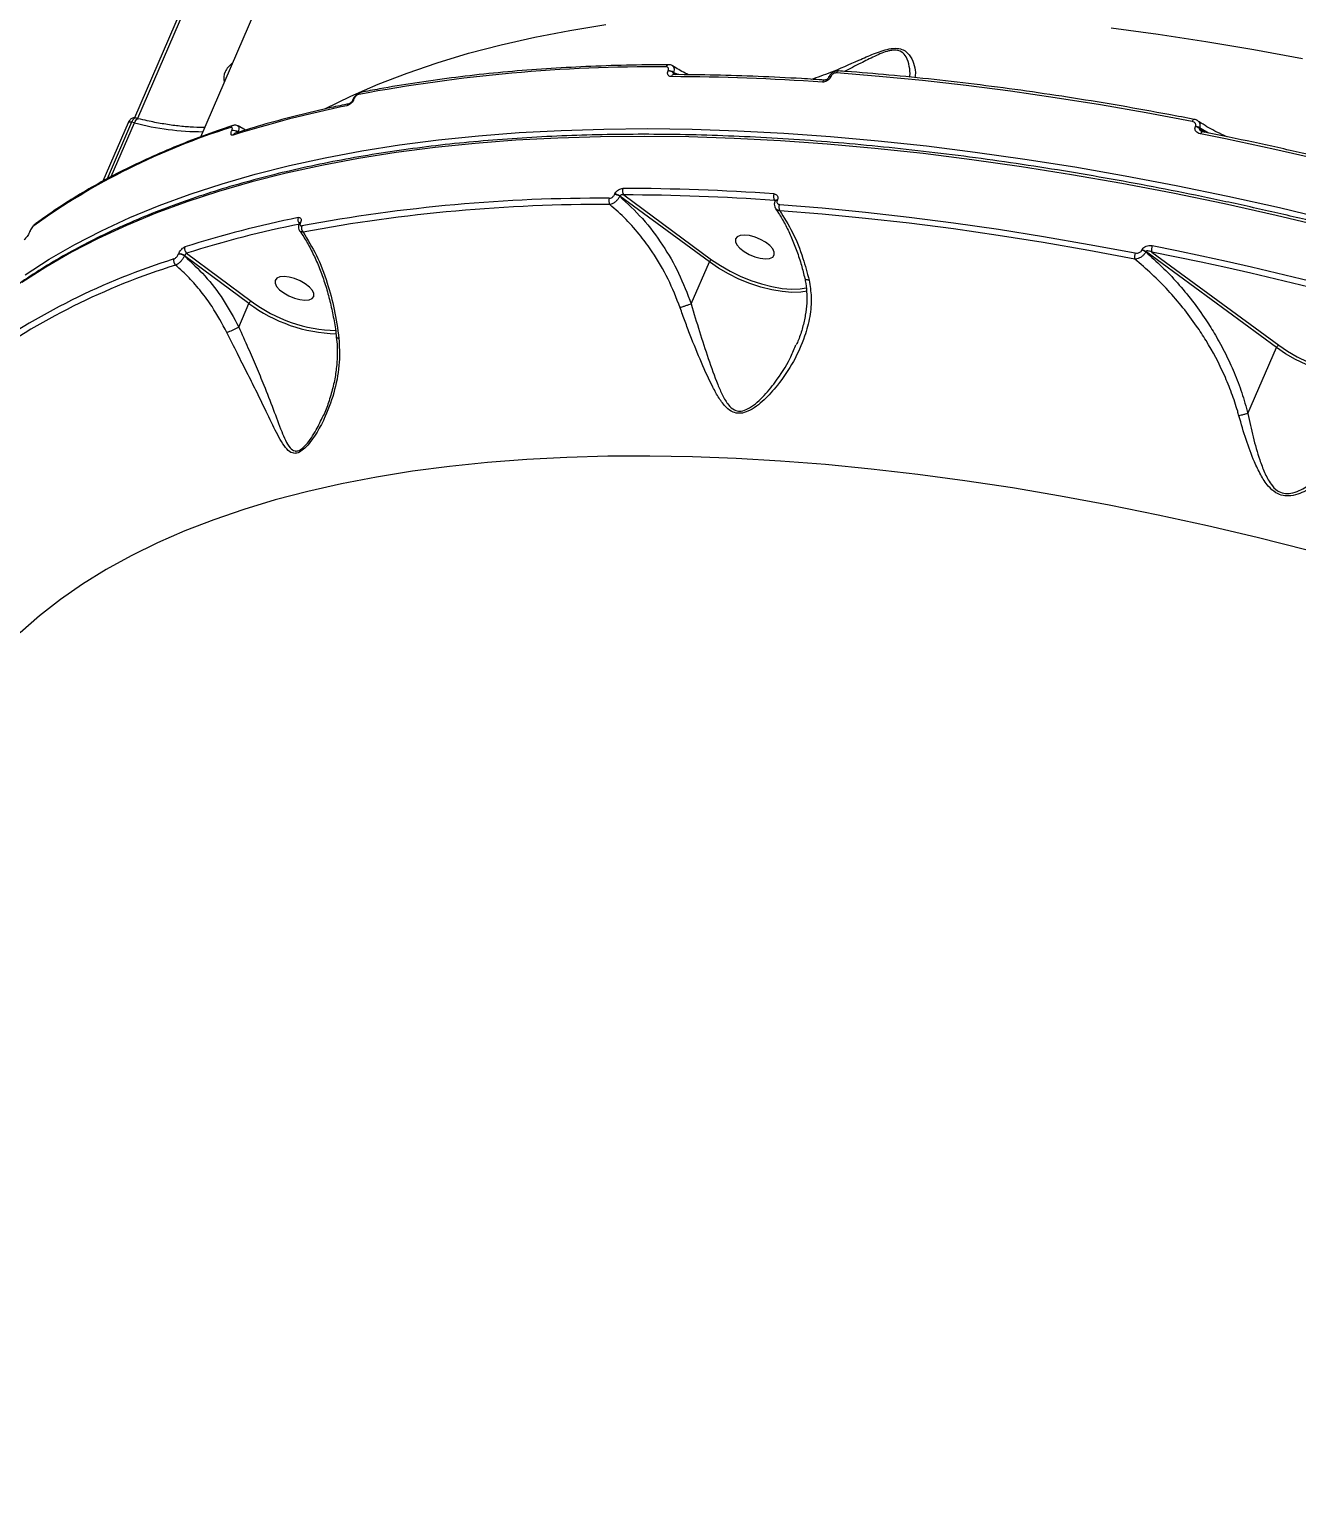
# Model space of a CAD drawing. Header units: millimetres. Extents: x -4688 to 6829, y -6350 to 4771.
# Drawn here: x 2207.4 to 2478.8, y 1034.5 to 1351.2 of the extents above; entities that cross this region are included whole.
import ezdxf

# ---------------------------------------------------------------- set-up
doc = ezdxf.new("R2010")
doc.units = ezdxf.units.MM
for name, color, linetype in [('DIKOM_ОБЪЕКТ', 7, 'Continuous'), ('DIKOM_РАЗМЕР_ЗОНА', 7, 'Continuous'), ('DIKOM_РАЗМЕР_ОБЪЕКТА', 7, 'Continuous')]:
    doc.layers.add(name, color=color, linetype=linetype)
doc.styles.add('style1', font='arial.ttf', dxfattribs={"width": 0.8})
doc.dimstyles.new('1-50', dxfattribs={"dimtxt": 300, "dimasz": 200, "dimexe": 100, "dimexo": 0, "dimgap": 100, "dimtad": 1, "dimtxsty": 'style1', "dimcen": 200, "dimclrd": 7, "dimclre": 7, "dimclrt": 7, "dimadec": 1, "dimazin": 2, "dimtfac": 1, "dimtmove": 0, "dimatfit": 2, "dimfxl": 0, "dimlwd": 25, "dimlwe": 18, "dimarcsym": 0})

# ---------------------------------------------------------------- blocks, each defined once
blk = doc.blocks.new('*D9')
at = {"layer": 'Defpoints', "color": 0, "transparency": 16777216}
for p in [(2285.35, 2926.08), (233.68, -3329.73), (5655.58, -3329.73)]:
    blk.add_point(p, dxfattribs=at)
at = {"layer": 'DIKOM_РАЗМЕР_ОБЪЕКТА', "color": 7, "lineweight": 18, "transparency": 16777216}
for p, q in [((2285.35, 2926.08), (5755.58, 2926.08)), ((233.68, -3329.73), (5755.58, -3329.73))]:
    blk.add_line(p, q, dxfattribs=at)
at = {"layer": 'DIKOM_РАЗМЕР_ОБЪЕКТА', "color": 7, "lineweight": 25, "transparency": 16777216}
blk.add_line((5655.58, 2726.08), (5655.58, -3129.73), dxfattribs=at)
at = {"layer": 'DIKOM_РАЗМЕР_ОБЪЕКТА', "color": 7, "transparency": 16777216}
for points in [[(5622.24, 2726.08), (5688.91, 2726.08), (5655.58, 2926.08)], [(5622.24, -3129.73), (5688.91, -3129.73), (5655.58, -3329.73)]]:
    blk.add_solid(points, dxfattribs=at)
at = {"layer": 'DIKOM_РАЗМЕР_ОБЪЕКТА', "color": 7, "transparency": 16777216, "insert": (5402.4, -130.27), "char_height": 300, "attachment_point": 5, "rotation": 90, "style": 'style1'}
blk.add_mtext('6250', dxfattribs=at)
blk = doc.blocks.new('*D10')
at = {"layer": 'Defpoints', "color": 0, "transparency": 16777216}
for p in [(2960.09, 4770.95), (741.18, -5330.34), (6729.08, -5330.34)]:
    blk.add_point(p, dxfattribs=at)
at = {"layer": 'DIKOM_РАЗМЕР_ЗОНА', "color": 7, "lineweight": 18, "transparency": 16777216}
for p, q in [((2960.09, 4770.95), (6829.08, 4770.95)), ((741.18, -5330.34), (6829.08, -5330.34))]:
    blk.add_line(p, q, dxfattribs=at)
at = {"layer": 'DIKOM_РАЗМЕР_ЗОНА', "color": 7, "lineweight": 25, "transparency": 16777216}
blk.add_line((6729.08, 4570.95), (6729.08, -5130.34), dxfattribs=at)
at = {"layer": 'DIKOM_РАЗМЕР_ЗОНА', "color": 7, "transparency": 16777216}
for points in [[(6695.74, 4570.95), (6762.41, 4570.95), (6729.08, 4770.95)], [(6695.74, -5130.34), (6762.41, -5130.34), (6729.08, -5330.34)]]:
    blk.add_solid(points, dxfattribs=at)
at = {"layer": 'DIKOM_РАЗМЕР_ЗОНА', "color": 7, "transparency": 16777216, "insert": (6475.9, -93.77), "char_height": 300, "attachment_point": 5, "rotation": 90, "style": 'style1'}
blk.add_mtext('10100', dxfattribs=at)
blk = doc.blocks.new('*D11')
at = {"layer": 'Defpoints', "color": 0, "transparency": 16777216}
for p in [(3703.08, 2652.76), (-3188.42, -47.63), (-3188.42, -4921.77)]:
    blk.add_point(p, dxfattribs=at)
at = {"layer": 'DIKOM_РАЗМЕР_ОБЪЕКТА', "color": 7, "lineweight": 18, "transparency": 16777216}
for p, q in [((3703.08, 2652.76), (3703.08, -5021.77)), ((-3188.42, -47.63), (-3188.42, -5021.77))]:
    blk.add_line(p, q, dxfattribs=at)
at = {"layer": 'DIKOM_РАЗМЕР_ОБЪЕКТА', "color": 7, "lineweight": 25, "transparency": 16777216}
blk.add_line((3503.08, -4921.77), (-2988.42, -4921.77), dxfattribs=at)
at = {"layer": 'DIKOM_РАЗМЕР_ОБЪЕКТА', "color": 7, "transparency": 16777216}
for points in [[(-2988.42, -4888.44), (-2988.42, -4955.11), (-3188.42, -4921.77)], [(3503.08, -4888.44), (3503.08, -4955.11), (3703.08, -4921.77)]]:
    blk.add_solid(points, dxfattribs=at)
at = {"layer": 'DIKOM_РАЗМЕР_ОБЪЕКТА', "color": 7, "transparency": 16777216, "insert": (4.08, -4668.6), "char_height": 300, "attachment_point": 5, "style": 'style1'}
blk.add_mtext('6900', dxfattribs=at)
blk = doc.blocks.new('*D12')
at = {"layer": 'Defpoints', "color": 0, "transparency": 16777216}
for p in [(4937.72, 2926.08), (-4688.42, -671.13), (4937.72, -6249.77)]:
    blk.add_point(p, dxfattribs=at)
at = {"layer": 'DIKOM_РАЗМЕР_ЗОНА', "color": 7, "lineweight": 18, "transparency": 16777216}
for p, q in [((4937.72, 2926.08), (4937.72, -6349.77)), ((-4688.42, -671.13), (-4688.42, -6349.77))]:
    blk.add_line(p, q, dxfattribs=at)
at = {"layer": 'DIKOM_РАЗМЕР_ЗОНА', "color": 7, "lineweight": 25, "transparency": 16777216}
blk.add_line((-4488.42, -6249.77), (4737.72, -6249.77), dxfattribs=at)
at = {"layer": 'DIKOM_РАЗМЕР_ЗОНА', "color": 7, "transparency": 16777216}
for points in [[(-4488.42, -6216.44), (-4488.42, -6283.11), (-4688.42, -6249.77)], [(4737.72, -6216.44), (4737.72, -6283.11), (4937.72, -6249.77)]]:
    blk.add_solid(points, dxfattribs=at)
at = {"layer": 'DIKOM_РАЗМЕР_ЗОНА', "color": 7, "transparency": 16777216, "insert": (124.65, -5996.6), "char_height": 300, "attachment_point": 5, "style": 'style1'}
blk.add_mtext('9650', dxfattribs=at)

msp = doc.modelspace()

# ---------------------------------------------------------------- linework, layer by layer
at = {"layer": 'DIKOM_ОБЪЕКТ', "color": 7, "linetype": 'Continuous', "lineweight": 15}
for p, q in [((2360.429, 1597.107), (2243.977, 1328.214)), ((2241.182, 1358.469), (2229.853, 1332.31)), ((2241.929, 1358.589), (2230.497, 1332.193)), ((2344.205, 1342.397), (2344.234, 1342.463)), ((2345.338, 1342.067), (2345.31, 1342.002)), ((2345.31, 1342.002), (2345.872, 1341.587)), ((2346.272, 1341.582), (2345.338, 1342.067)), ((2345.424, 1341.594), (2345.399, 1341.594)), ((2378.591, 1341.01), (2378.571, 1340.964)), ((2379.069, 1341.174), (2379.049, 1341.128)), ((2276.668, 1336.252), (2276.64, 1336.186)), ((2276.903, 1336.405), (2276.874, 1336.339)), ((2228.511, 1331.269), (2223.1, 1318.774)), ((2229.259, 1331.389), (2224.021, 1319.294)), ((2224.882, 1319.736), (2229.865, 1331.241)), ((2229.865, 1331.241), (2229.259, 1331.389)), ((2230.681, 1332.148), (2230.056, 1332.301)), ((2253.638, 1329.694), (2252.044, 1330.645)), ((2457.173, 1330.463), (2457.21, 1330.549)), ((2458.042, 1330.184), (2458.005, 1330.099)), ((2460.024, 1329.082), (2458.042, 1330.184)), ((2250.708, 1329.582), (2250.728, 1329.627)), ((2252.058, 1329.26), (2252.039, 1329.214)), ((2458.005, 1330.099), (2459.149, 1329.259)), ((2332.739, 1315.921), (2332.768, 1315.987)), ((2333.872, 1315.592), (2333.844, 1315.526)), ((2353.04, 1301.459), (2333.872, 1315.592)), ((2334.688, 1315.834), (2353.509, 1301.957)), ((2367.114, 1314.51), (2366.995, 1314.656)), ((2367.133, 1314.554), (2367.114, 1314.509)), ((2367.611, 1314.719), (2367.592, 1314.673)), ((2207.49, 1308.082), (2207.453, 1307.997)), ((2265.202, 1309.777), (2265.174, 1309.711)), ((2265.202, 1309.777), (2265.206, 1309.786)), ((2265.437, 1309.929), (2265.408, 1309.864)), ((2207.421, 1307.997), (2207.384, 1307.911)), ((2239.251, 1303.127), (2239.271, 1303.172)), ((2240.601, 1302.805), (2240.581, 1302.759)), ((2254.392, 1292.584), (2240.601, 1302.805)), ((2241.041, 1303.324), (2254.862, 1293.081)), ((2445.698, 1303.968), (2445.735, 1304.054)), ((2446.568, 1303.689), (2446.531, 1303.604)), ((2474.561, 1283.141), (2446.568, 1303.689)), ((2447.837, 1303.6), (2475.03, 1283.639)), ((2349.148, 1292.473), (2353.04, 1301.459)), ((2252.206, 1287.537), (2254.392, 1292.584)), ((2371.471, 1283.51), (2371.575, 1283.752)), ((2468.428, 1268.979), (2474.561, 1283.141)), ((2270.276, 1268.499), (2270.419, 1268.789))]:
    msp.add_line(p, q, dxfattribs=at)
at = {"layer": 'DIKOM_ОБЪЕКТ', "color": 7, "linetype": 'Continuous', "lineweight": 15, "flags": 128}
for points in [[(2270.679, 1334.25), (2276.188, 1336.953), (2282.098, 1339.534), (2288.283, 1341.929), (2294.738, 1344.137), (2301.458, 1346.154), (2308.436, 1347.98), (2315.665, 1349.612), (2323.138, 1351.048), (2330.85, 1352.289)], [(2439.119, 1351.611), (2449.198, 1350.26), (2459.397, 1348.712), (2469.706, 1346.971), (2480.118, 1345.036)], [(2456.488, 1331.547), (2446.63, 1333.401), (2436.852, 1335.099), (2427.162, 1336.639), (2417.566, 1338.021), (2408.071, 1339.243), (2398.684, 1340.305), (2389.41, 1341.205), (2380.257, 1341.944)], [(2229.259, 1331.389), (2229.087, 1331.423), (2228.928, 1331.436), (2228.787, 1331.429), (2228.67, 1331.401), (2228.58, 1331.354), (2228.522, 1331.29), (2228.511, 1331.269)], [(2229.865, 1331.241), (2230.011, 1331.543), (2230.164, 1331.794), (2230.319, 1331.983), (2230.47, 1332.105), (2230.61, 1332.153), (2230.681, 1332.148)], [(2456.936, 1331.991), (2456.88, 1331.993), (2456.8, 1331.965), (2456.718, 1331.904), (2456.636, 1331.811), (2456.559, 1331.691), (2456.488, 1331.547)], [(2485.633, 1308.802), (2474.474, 1311.448), (2463.385, 1313.908), (2452.375, 1316.18), (2441.454, 1318.263), (2430.631, 1320.155), (2419.915, 1321.854), (2409.315, 1323.359), (2398.839, 1324.668), (2388.498, 1325.78), (2378.299, 1326.695), (2368.25, 1327.412), (2358.362, 1327.929), (2348.641, 1328.247), (2339.096, 1328.366), (2329.735, 1328.285), (2320.567, 1328.004), (2311.597, 1327.523), (2302.835, 1326.844), (2294.288, 1325.966), (2285.962, 1324.89), (2277.866, 1323.618), (2270.004, 1322.15), (2262.385, 1320.487), (2255.015, 1318.631), (2247.9, 1316.584), (2241.045, 1314.347), (2234.457, 1311.921), (2228.141, 1309.31), (2222.103, 1306.516), (2216.347, 1303.539), (2210.879, 1300.384), (2205.703, 1297.053)], [(2206.418, 1298.704), (2211.594, 1302.035), (2217.062, 1305.19), (2222.818, 1308.166), (2228.856, 1310.961), (2235.172, 1313.572), (2241.76, 1315.997), (2248.615, 1318.234), (2255.73, 1320.282), (2263.1, 1322.138), (2270.719, 1323.8), (2278.58, 1325.269), (2286.677, 1326.541), (2295.003, 1327.617), (2303.55, 1328.494), (2312.312, 1329.174), (2321.281, 1329.654), (2330.45, 1329.935), (2339.811, 1330.016), (2349.356, 1329.898), (2359.077, 1329.58), (2368.965, 1329.062), (2379.013, 1328.346), (2389.213, 1327.431), (2399.554, 1326.318), (2410.03, 1325.009), (2420.63, 1323.505), (2431.346, 1321.806), (2442.169, 1319.914), (2453.09, 1317.831), (2464.1, 1315.559), (2475.189, 1313.099), (2486.348, 1310.453)], [(2458.755, 1329.34), (2458.718, 1329.343), (2458.636, 1329.321), (2458.55, 1329.263), (2458.466, 1329.169), (2458.384, 1329.045), (2458.31, 1328.894)], [(2501.108, 1319.098), (2495.705, 1320.472), (2490.315, 1321.804), (2484.939, 1323.094), (2479.578, 1324.34), (2474.234, 1325.544), (2468.907, 1326.704), (2463.599, 1327.821), (2458.31, 1328.894)], [(2368.062, 1313.785), (2377.215, 1313.046), (2386.489, 1312.146), (2395.876, 1311.084), (2405.371, 1309.862), (2414.967, 1308.48), (2424.657, 1306.94), (2434.434, 1305.242), (2444.293, 1303.387)], [(2444.174, 1302.067), (2434.337, 1303.917), (2424.581, 1305.611), (2414.913, 1307.148), (2405.338, 1308.527), (2395.864, 1309.746), (2386.497, 1310.806), (2377.244, 1311.704), (2368.111, 1312.441)], [(2365.991, 1304.971), (2365.092, 1305.671), (2364.008, 1306.291), (2362.825, 1306.78), (2361.64, 1307.1), (2360.548, 1307.224), (2359.639, 1307.142), (2358.985, 1306.861), (2358.64, 1306.404), (2358.631, 1305.807), (2358.96, 1305.119), (2359.6, 1304.396), (2360.498, 1303.697), (2361.583, 1303.077), (2362.766, 1302.587), (2363.951, 1302.268), (2365.043, 1302.144), (2365.952, 1302.226), (2366.606, 1302.507), (2366.951, 1302.964), (2366.96, 1303.561), (2366.631, 1304.248), (2365.991, 1304.971)], [(2447.945, 1304.96), (2453.234, 1303.887), (2458.542, 1302.77), (2463.869, 1301.61), (2469.213, 1300.406), (2474.574, 1299.16), (2479.95, 1297.87), (2485.34, 1296.539), (2490.743, 1295.164)], [(2353.509, 1301.957), (2355.402, 1300.675), (2357.469, 1299.488), (2359.659, 1298.422), (2361.924, 1297.502), (2364.208, 1296.75), (2366.46, 1296.184), (2368.625, 1295.816), (2370.655, 1295.656), (2372.501, 1295.707), (2373.817, 1295.899)], [(2490.533, 1293.827), (2485.143, 1295.198), (2479.766, 1296.526), (2474.403, 1297.813), (2469.055, 1299.056), (2463.723, 1300.257), (2458.409, 1301.415), (2453.113, 1302.529), (2447.837, 1303.6)], [(2373.963, 1295.208), (2372.626, 1295.014), (2370.723, 1294.961), (2368.63, 1295.126), (2366.396, 1295.505), (2364.074, 1296.089), (2361.718, 1296.865), (2359.383, 1297.813), (2357.124, 1298.913), (2354.993, 1300.137), (2353.04, 1301.459)], [(2267.343, 1296.096), (2266.444, 1296.796), (2265.36, 1297.415), (2264.177, 1297.905), (2262.992, 1298.225), (2261.9, 1298.349), (2260.991, 1298.267), (2260.337, 1297.986), (2259.992, 1297.528), (2259.983, 1296.932), (2260.312, 1296.244), (2260.952, 1295.521), (2261.85, 1294.821), (2262.935, 1294.202), (2264.118, 1293.712), (2265.303, 1293.393), (2266.395, 1293.269), (2267.304, 1293.35), (2267.958, 1293.631), (2268.303, 1294.089), (2268.312, 1294.685), (2267.983, 1295.373), (2267.343, 1296.096)], [(2496.529, 1277.171), (2495.816, 1276.965), (2494.147, 1276.696), (2492.244, 1276.643), (2490.151, 1276.809), (2487.917, 1277.188), (2485.595, 1277.772), (2483.239, 1278.547), (2480.904, 1279.495), (2478.645, 1280.595), (2476.514, 1281.82), (2474.561, 1283.141)], [(2475.03, 1283.639), (2476.923, 1282.358), (2478.989, 1281.17), (2481.18, 1280.104), (2483.444, 1279.184), (2485.729, 1278.432), (2487.98, 1277.866), (2490.146, 1277.499), (2492.176, 1277.338), (2494.021, 1277.389), (2495.64, 1277.65), (2496.994, 1278.114), (2497.095, 1278.162)], [(2481.156, 1239.758), (2470.437, 1242.443), (2459.78, 1244.944), (2449.195, 1247.258), (2438.692, 1249.383), (2428.281, 1251.318), (2417.971, 1253.059), (2407.772, 1254.607), (2397.694, 1255.958), (2387.745, 1257.113), (2377.936, 1258.069), (2368.275, 1258.827), (2358.771, 1259.385), (2349.433, 1259.742), (2340.269, 1259.899), (2331.289, 1259.856), (2322.501, 1259.612), (2313.912, 1259.167), (2305.532, 1258.522), (2297.366, 1257.678), (2289.424, 1256.636), (2281.713, 1255.396), (2274.239, 1253.959), (2267.01, 1252.327), (2260.033, 1250.501), (2253.313, 1248.484), (2246.858, 1246.276), (2240.672, 1243.881), (2234.763, 1241.3), (2229.135, 1238.535), (2223.794, 1235.59), (2218.744, 1232.466), (2213.991, 1229.167), (2209.538, 1225.697), (2205.391, 1222.057)]]:
    msp.add_lwpolyline(points, dxfattribs=at)
at = {"layer": 'DIKOM_ОБЪЕКТ', "color": 7, "linetype": 'Continuous', "lineweight": 15}
for centre, radius, start, end in [((2253.489, 1340.265), 4.609, 125.31753, 155.50963), ((2341.832, 995.93), 347.346, 89.6771, 100.60482), ((2344.377, 1343.098), 0.612, 96.22871, 163.56835), ((2252.369, 1340.778), 3.376, 155.5494, 193.27644), ((2344.105, 1340.376), 2.024, 53.45882, 87.15515), ((2344.133, 1340.442), 2.024, 53.45882, 87.15515), ((2345.493, 1340.967), 0.631, 97.18972, 162.43722), ((2343.133, 848.299), 492.862, 86.02779, 89.79556), ((2377.835, 1339.837), 0.578, 94.92712, 165.98377), ((2378.934, 1340.687), 0.456, 75.4022, 142.92355), ((2378.954, 1340.727), 0.461, 75.60894, 141.8079), ((2380.821, 1341.799), 0.583, 95.36173, 165.6646), ((2278.558, 1337.099), 0.694, 103.44897, 159.36524), ((2320.496, 1109.905), 229.482, 101.34939, 107.62258), ((2275.984, 1334.657), 0.692, 102.82115, 159.44043), ((2276.899, 1336.045), 0.295, 94.74882, 151.57654), ((2276.928, 1336.109), 0.297, 94.86194, 150.49136), ((2294.823, 1188.553), 148.481, 107.35924, 125.64394), ((2244.605, 1388.377), 59.007, 255.53393, 269.87668), ((2251.198, 1330.001), 0.728, 109.11397, 158.16991), ((2456.738, 1328.338), 2.169, 54.25146, 78.43366), ((2456.775, 1328.423), 2.169, 54.25146, 78.43366), ((2250.948, 1327.858), 1.74, 51.20456, 97.92997), ((2250.968, 1327.904), 1.74, 51.20456, 97.92997), ((2251.695, 1328.349), 0.725, 108.94627, 158.27585), ((2329.637, 967.771), 347.346, 89.6771, 100.60482), ((2332.884, 1314.556), 1.404, 156.71136, 214.28765), ((2332.639, 1313.9), 2.024, 53.45882, 87.15515), ((2332.667, 1313.966), 2.024, 53.45882, 87.15515), ((2335.792, 1316.667), 1.383, 156.26132, 217.05474), ((2332.768, 824.365), 492.862, 86.02779, 89.79556), ((2332.934, 824.149), 491.688, 86.02779, 89.79556), ((2368.263, 1315.43), 1.486, 155.64002, 211.3853), ((2367.477, 1314.229), 0.459, 75.50774, 142.35311), ((2367.496, 1314.277), 0.456, 75.39002, 142.98954), ((2329.771, 967.191), 346.579, 89.6771, 100.60482), ((2369.464, 1313.163), 1.534, 156.10197, 208.08944), ((2207.611, 1307.913), 0.208, 125.53714, 156.20204), ((2209.014, 1308.911), 0.781, 126.70799, 156.91092), ((2310.13, 1085.971), 229.482, 101.34939, 107.62258), ((2310.351, 1085.132), 228.936, 101.34939, 107.62258), ((2266.119, 1310.508), 1.237, 158.28449, 220.13311), ((2265.433, 1309.568), 0.297, 94.83853, 150.71443), ((2265.463, 1309.63), 0.3, 95.04263, 148.79423), ((2266.856, 1308.725), 1.232, 158.10751, 225.20099), ((2207.574, 1307.828), 0.208, 125.50911, 157.29305), ((2449.693, 1304.137), 1.932, 154.78421, 196.15777), ((2282.628, 1160.394), 148.481, 107.35924, 125.64394), ((2239.417, 1301.688), 1.169, 158.73558, 229.82832), ((2239.491, 1301.403), 1.74, 51.20456, 97.92997), ((2239.511, 1301.448), 1.74, 51.20456, 97.92997), ((2241.744, 1304.258), 1.169, 158.62568, 233.04267), ((2353.902, 1301.116), 0.928, 115.09177, 158.33889), ((2446.1, 1302.559), 1.988, 155.36734, 194.32946), ((2445.263, 1301.843), 2.169, 54.25146, 78.43366), ((2445.3, 1301.928), 2.169, 54.25146, 78.43366), ((2282.866, 1159.389), 148.154, 107.35924, 125.64394), ((2273.986, 1318.801), 32.73, 233.22702, 268.34453), ((2273.749, 1318.202), 31.429, 233.0626, 268.65503), ((2475.423, 1282.799), 0.928, 115.09179, 158.33887)]:
    msp.add_arc(centre, radius, start, end, dxfattribs=at)
for points, knots in [([(2374.893, 1340.597), (2376.285, 1341.08), (2379.625, 1342.239), (2384.094, 1344.256), (2387.713, 1345.835), (2389.891, 1346.652), (2391.63, 1347.15), (2393.331, 1347.3), (2394.865, 1346.858), (2396.106, 1345.701), (2396.881, 1343.993), (2397.284, 1342.241), (2397.147, 1341.322), (2397.089, 1340.938)], [0, 0, 0, 0, 0.1288453, 0.3090023, 0.4030412, 0.4506457, 0.4995431, 0.5545235, 0.6058161, 0.6830398, 0.7977664, 0.9154374, 1, 1, 1, 1]), ([(2395.937, 1341.053), (2395.959, 1341.152), (2396.106, 1341.834), (2395.918, 1343.36), (2395.443, 1345.172), (2394.444, 1346.436), (2393.182, 1346.881), (2392.151, 1346.805), (2391.11, 1346.579), (2389.955, 1346.187), (2387.932, 1345.292), (2385.265, 1343.916), (2383.167, 1342.859), (2382.029, 1342.286)], [0, 0, 0, 0, 0.0269436, 0.1870098, 0.3496768, 0.4524243, 0.5180453, 0.5731961, 0.588319, 0.6511367, 0.7167558, 0.8463363, 1, 1, 1, 1]), ([(2344.312, 1343.706), (2342.754, 1343.698), (2338.233, 1343.675), (2330.878, 1343.499), (2322.311, 1343.121), (2313.926, 1342.562), (2305.729, 1341.825), (2297.725, 1340.911), (2289.923, 1339.817), (2283.501, 1338.753), (2279.714, 1338.027), (2278.397, 1337.774)], [0, 0, 0, 0, 0.0652743, 0.189341, 0.3134158, 0.4374968, 0.5615842, 0.6856777, 0.8097769, 0.9338813, 1, 1, 1, 1]), ([(2344.234, 1342.463), (2344.264, 1342.551), (2344.324, 1342.728), (2344.299, 1342.965), (2344.187, 1343.146), (2344.009, 1343.253), (2343.858, 1343.265), (2343.79, 1343.271)], [0, 0, 0, 0, 0.2039663, 0.4080118, 0.6135217, 0.826536, 1, 1, 1, 1]), ([(2345.145, 1343.451), (2345.084, 1343.496), (2344.88, 1343.646), (2344.575, 1343.718), (2344.355, 1343.695), (2344.311, 1343.69)], [0, 0, 0, 0, 0.2584293, 0.8493976, 1, 1, 1, 1]), ([(2345.147, 1343.449), (2345.194, 1343.427), (2345.35, 1343.353), (2345.474, 1343.057), (2345.509, 1342.607), (2345.395, 1342.247), (2345.338, 1342.067)], [0, 0, 0, 0, 0.1261324, 0.4167099, 0.7080245, 1, 1, 1, 1]), ([(2348.621, 1341.553), (2348.356, 1341.675), (2347.178, 1342.213), (2346.042, 1342.923), (2345.161, 1343.474)], [0, 0, 0, 0, 0.2250157, 1, 1, 1, 1]), ([(2344.891, 1341.157), (2344.787, 1341.166), (2344.552, 1341.186), (2344.278, 1341.354), (2344.109, 1341.634), (2344.069, 1341.994), (2344.16, 1342.262), (2344.205, 1342.397)], [0, 0, 0, 0, 0.1741801, 0.389583, 0.5958005, 0.7978792, 1, 1, 1, 1]), ([(2345.31, 1342.002), (2345.298, 1341.963), (2345.283, 1341.916), (2345.287, 1341.819), (2345.323, 1341.707), (2345.399, 1341.628), (2345.439, 1341.587)], [0, 0, 0, 0, 0.253067, 0.3073125, 0.6349322, 1, 1, 1, 1]), ([(2377.786, 1340.412), (2376.127, 1340.521), (2371.315, 1340.837), (2363.461, 1341.222), (2354.313, 1341.52), (2348.364, 1341.569), (2345.414, 1341.593)], [0, 0, 0, 0, 0.1498909, 0.4347618, 0.7196497, 1, 1, 1, 1]), ([(2379.049, 1341.128), (2379.004, 1341.038), (2378.889, 1340.809), (2378.59, 1340.471), (2378.173, 1340.177), (2377.71, 1339.989), (2377.42, 1339.981), (2377.275, 1339.977)], [0, 0, 0, 0, 0.1407799, 0.3552888, 0.5700297, 0.7849624, 1, 1, 1, 1]), ([(2378.568, 1340.963), (2378.553, 1340.931), (2378.522, 1340.862), (2378.416, 1340.727), (2378.273, 1340.598), (2378.107, 1340.493), (2377.946, 1340.429), (2377.827, 1340.41), (2377.802, 1340.413), (2377.792, 1340.414)], [0, 0, 0, 0, 0.1286669, 0.2794698, 0.4257549, 0.5816254, 0.7369541, 0.8920195, 1, 1, 1, 1]), ([(2380.763, 1342.361), (2380.696, 1342.371), (2380.421, 1342.409), (2379.896, 1342.274), (2379.262, 1341.922), (2378.794, 1341.46), (2378.662, 1341.111), (2378.62, 1341.001)], [0, 0, 0, 0, 0.07663104, 0.31635983, 0.58264614, 0.86801319, 1, 1, 1, 1]), ([(2380.257, 1341.944), (2380.16, 1341.941), (2379.966, 1341.936), (2379.656, 1341.812), (2379.378, 1341.615), (2379.177, 1341.389), (2379.099, 1341.235), (2379.069, 1341.174)], [0, 0, 0, 0, 0.21428554, 0.4284468, 0.64290849, 0.85773184, 1, 1, 1, 1]), ([(2456.936, 1331.991), (2455.123, 1332.341), (2449.866, 1333.355), (2441.228, 1334.903), (2431.058, 1336.579), (2420.989, 1338.079), (2411.027, 1339.405), (2401.18, 1340.556), (2391.627, 1341.512), (2384.85, 1342.08), (2381.306, 1342.34), (2380.767, 1342.38)], [0, 0, 0, 0, 0.06884193, 0.1996569, 0.33047784, 0.46130278, 0.59213202, 0.72296583, 0.8538045, 0.97776586, 1, 1, 1, 1]), ([(2278.401, 1337.755), (2278.341, 1337.749), (2278.098, 1337.723), (2277.662, 1337.48), (2277.135, 1337.021), (2276.777, 1336.556), (2276.693, 1336.288), (2276.682, 1336.25)], [0, 0, 0, 0, 0.0798373, 0.3253577, 0.6372765, 0.9495366, 1, 1, 1, 1]), ([(2277.909, 1337.343), (2277.828, 1337.319), (2277.666, 1337.27), (2277.398, 1337.08), (2277.157, 1336.832), (2276.992, 1336.594), (2276.926, 1336.454), (2276.903, 1336.405)], [0, 0, 0, 0, 0.2288294, 0.4578465, 0.6785143, 0.8883618, 1, 1, 1, 1]), ([(2275.822, 1335.33), (2274.542, 1335.064), (2270.83, 1334.293), (2264.856, 1332.88), (2257.995, 1331.06), (2253.626, 1329.707), (2251.459, 1329.035)], [0, 0, 0, 0, 0.1498866, 0.4347981, 0.7197198, 1, 1, 1, 1]), ([(2276.874, 1336.339), (2276.84, 1336.267), (2276.739, 1336.053), (2276.486, 1335.688), (2276.115, 1335.307), (2275.705, 1335.015), (2275.459, 1334.938), (2275.336, 1334.9)], [0, 0, 0, 0, 0.1082969, 0.3204328, 0.5430623, 0.7715679, 1, 1, 1, 1]), ([(2276.638, 1336.185), (2276.637, 1336.181), (2276.619, 1336.134), (2276.548, 1336.004), (2276.418, 1335.814), (2276.244, 1335.618), (2276.062, 1335.462), (2275.911, 1335.363), (2275.822, 1335.33), (2275.829, 1335.331), (2275.831, 1335.332)], [0, 0, 0, 0, 0.01263519, 0.14388596, 0.28823541, 0.45086818, 0.62446351, 0.775579, 0.93492073, 1, 1, 1, 1]), ([(2250.956, 1330.688), (2249.825, 1330.309), (2246.542, 1329.211), (2241.29, 1327.263), (2235.284, 1324.791), (2229.528, 1322.151), (2224.023, 1319.347), (2218.774, 1316.382), (2213.876, 1313.311), (2210.525, 1310.994), (2208.815, 1309.734), (2208.548, 1309.537)], [0, 0, 0, 0, 0.06883383, 0.19964173, 0.33044341, 0.46122772, 0.59198855, 0.72271895, 0.85341132, 0.97712078, 1, 1, 1, 1]), ([(2230.059, 1332.3), (2230.058, 1332.3), (2229.928, 1332.359), (2229.649, 1332.337), (2229.303, 1332.235), (2229.019, 1332.043), (2228.762, 1331.754), (2228.602, 1331.489), (2228.523, 1331.291), (2228.513, 1331.266)], [0, 0, 0, 0, 0.0015792, 0.2009267, 0.3622209, 0.5189769, 0.6988153, 0.9624118, 1, 1, 1, 1]), ([(2230.05, 1332.282), (2230.036, 1332.291), (2229.962, 1332.343), (2229.773, 1332.218), (2229.51, 1331.915), (2229.343, 1331.564), (2229.259, 1331.389)], [0, 0, 0, 0, 0.0719734, 0.3813418, 0.6906495, 1, 1, 1, 1]), ([(2244.855, 1330.241), (2244.766, 1330.24), (2243.792, 1330.232), (2241.816, 1330.327), (2238.879, 1330.6), (2235.801, 1331.055), (2233.053, 1331.585), (2231.327, 1331.995), (2230.681, 1332.148)], [0, 0, 0, 0, 0.021434, 0.2333898, 0.4458981, 0.658983, 0.8725557, 1, 1, 1, 1]), ([(2250.728, 1329.627), (2250.752, 1329.688), (2250.812, 1329.84), (2250.845, 1330.051), (2250.807, 1330.219), (2250.7, 1330.307), (2250.581, 1330.283), (2250.522, 1330.272)], [0, 0, 0, 0, 0.1422682, 0.3570915, 0.5715532, 0.7857145, 1, 1, 1, 1]), ([(2252.021, 1330.566), (2252.01, 1330.576), (2251.889, 1330.687), (2251.583, 1330.755), (2251.228, 1330.77), (2251.037, 1330.703), (2250.963, 1330.677)], [0, 0, 0, 0, 0.0397689, 0.4369518, 0.7820998, 1, 1, 1, 1]), ([(2251.993, 1330.563), (2252.048, 1330.532), (2252.188, 1330.455), (2252.256, 1330.124), (2252.212, 1329.696), (2252.102, 1329.384), (2252.058, 1329.26)], [0, 0, 0, 0, 0.1970998, 0.4982292, 0.8000252, 1, 1, 1, 1]), ([(2457.21, 1330.549), (2457.235, 1330.628), (2457.285, 1330.787), (2457.24, 1331.022), (2457.111, 1331.236), (2456.881, 1331.421), (2456.653, 1331.512), (2456.509, 1331.542), (2456.488, 1331.547)], [0, 0, 0, 0, 0.1673343, 0.3344543, 0.509132, 0.7130655, 0.9577286, 1, 1, 1, 1]), ([(2457.701, 1331.677), (2457.675, 1331.698), (2457.475, 1331.861), (2457.2, 1331.972), (2456.952, 1331.982), (2456.933, 1331.983)], [0, 0, 0, 0, 0.1238677, 0.932974, 1, 1, 1, 1]), ([(2458.31, 1328.894), (2458.279, 1328.901), (2458.053, 1328.949), (2457.692, 1329.096), (2457.33, 1329.394), (2457.13, 1329.731), (2457.059, 1330.095), (2457.135, 1330.341), (2457.173, 1330.463)], [0, 0, 0, 0, 0.0392374, 0.287234, 0.4951935, 0.6709996, 0.8353028, 1, 1, 1, 1]), ([(2457.704, 1331.681), (2457.804, 1331.605), (2458.005, 1331.452), (2458.155, 1331.088), (2458.19, 1330.659), (2458.092, 1330.343), (2458.042, 1330.184)], [0, 0, 0, 0, 0.2488801, 0.4983743, 0.7465336, 1, 1, 1, 1]), ([(2463.89, 1328.296), (2463.188, 1328.621), (2461.335, 1329.479), (2459.27, 1330.63), (2457.942, 1331.528), (2457.708, 1331.686)], [0, 0, 0, 0, 0.3339997, 0.8822868, 1, 1, 1, 1]), ([(2687.78, 1233.266), (2685.998, 1234.178), (2680.827, 1236.825), (2672.197, 1241.122), (2661.868, 1246.118), (2651.458, 1250.997), (2640.979, 1255.756), (2630.437, 1260.391), (2619.841, 1264.899), (2609.198, 1269.277), (2598.516, 1273.522), (2587.803, 1277.629), (2577.068, 1281.597), (2566.318, 1285.422), (2555.562, 1289.101), (2544.807, 1292.631), (2534.062, 1296.01), (2523.335, 1299.236), (2512.634, 1302.305), (2501.966, 1305.216), (2491.34, 1307.966), (2480.764, 1310.553), (2470.246, 1312.976), (2459.793, 1315.232), (2449.414, 1317.32), (2439.116, 1319.237), (2428.907, 1320.984), (2418.795, 1322.558), (2408.787, 1323.958), (2398.89, 1325.184), (2389.113, 1326.233), (2379.462, 1327.106), (2369.944, 1327.801), (2360.567, 1328.318), (2351.339, 1328.657), (2342.264, 1328.818), (2333.352, 1328.799), (2324.607, 1328.602), (2316.037, 1328.226), (2307.649, 1327.671), (2299.447, 1326.938), (2291.44, 1326.027), (2283.632, 1324.939), (2276.029, 1323.675), (2268.637, 1322.235), (2261.463, 1320.62), (2254.51, 1318.832), (2247.785, 1316.871), (2241.293, 1314.74), (2235.038, 1312.439), (2229.026, 1309.971), (2223.261, 1307.336), (2217.748, 1304.538), (2212.49, 1301.578), (2207.494, 1298.458), (2202.759, 1295.183), (2198.303, 1291.746), (2194.639, 1288.659), (2192.573, 1286.657), (2191.8, 1285.907)], [0, 0, 0, 0, 0.0093746, 0.0271864, 0.0449984, 0.0628104, 0.0806223, 0.0984341, 0.116246, 0.1340579, 0.1518698, 0.1696818, 0.1874938, 0.205306, 0.2231183, 0.2409307, 0.2587433, 0.2765562, 0.2943692, 0.3121826, 0.3299962, 0.3478102, 0.3656245, 0.3834392, 0.4012543, 0.4190699, 0.436886, 0.4547026, 0.4725198, 0.4903376, 0.508156, 0.5259751, 0.543795, 0.5616156, 0.579437, 0.5972592, 0.6150823, 0.6329063, 0.6507312, 0.668557, 0.6863838, 0.7042113, 0.7220398, 0.7398689, 0.7576987, 0.775529, 0.7933595, 0.8111899, 0.8290198, 0.8468486, 0.8646758, 0.8825006, 0.9003223, 0.9181399, 0.9359523, 0.9537585, 0.9715573, 0.9893478, 1, 1, 1, 1]), ([(2251.021, 1328.618), (2250.931, 1328.601), (2250.752, 1328.567), (2250.59, 1328.698), (2250.534, 1328.95), (2250.584, 1329.265), (2250.673, 1329.492), (2250.708, 1329.582)], [0, 0, 0, 0, 0.2150376, 0.4299703, 0.6447112, 0.8592201, 1, 1, 1, 1]), ([(2458.005, 1330.099), (2457.999, 1330.076), (2457.986, 1330.032), (2458.003, 1329.925), (2458.083, 1329.78), (2458.231, 1329.617), (2458.359, 1329.524), (2458.421, 1329.478)], [0, 0, 0, 0, 0.0945094, 0.1877576, 0.4166792, 0.7140162, 1, 1, 1, 1]), ([(2458.764, 1329.352), (2458.699, 1329.362), (2458.544, 1329.387), (2458.466, 1329.443), (2458.421, 1329.476)], [0, 0, 0, 0, 0.4194639, 1, 1, 1, 1]), ([(2501.505, 1319.555), (2499.643, 1320.031), (2494.243, 1321.411), (2485.343, 1323.572), (2474.831, 1325.98), (2465.973, 1327.884), (2460.634, 1328.961), (2458.755, 1329.34)], [0, 0, 0, 0, 0.12932467, 0.37505621, 0.62079733, 0.86654386, 1, 1, 1, 1]), ([(2331.594, 1315.111), (2331.692, 1315.121), (2331.886, 1315.14), (2332.197, 1315.291), (2332.469, 1315.509), (2332.649, 1315.734), (2332.716, 1315.873), (2332.739, 1315.921)], [0, 0, 0, 0, 0.2288294, 0.4578465, 0.6785143, 0.8883618, 1, 1, 1, 1]), ([(2333.844, 1315.526), (2333.795, 1315.431), (2333.653, 1315.159), (2333.304, 1314.705), (2332.797, 1314.239), (2332.234, 1313.888), (2331.893, 1313.806), (2331.724, 1313.765)], [0, 0, 0, 0, 0.1131733, 0.3259329, 0.5479833, 0.775438, 1, 1, 1, 1]), ([(2332.768, 1315.987), (2332.803, 1316.059), (2332.906, 1316.271), (2333.181, 1316.615), (2333.601, 1316.951), (2334.079, 1317.181), (2334.377, 1317.209), (2334.526, 1317.224)], [0, 0, 0, 0, 0.1082969, 0.3204328, 0.5430623, 0.7715679, 1, 1, 1, 1]), ([(2333.844, 1315.526), (2335.498, 1313.99), (2338.849, 1310.877), (2343.051, 1305.253), (2346.63, 1299.11), (2348.302, 1294.704), (2349.148, 1292.473)], [0, 0, 0, 0, 0.2516519, 0.5098607, 0.7518708, 1, 1, 1, 1]), ([(2334.688, 1315.834), (2334.612, 1315.849), (2334.464, 1315.879), (2334.238, 1315.857), (2334.057, 1315.791), (2333.957, 1315.714), (2333.903, 1315.65), (2333.884, 1315.615), (2333.872, 1315.592)], [0, 0, 0, 0, 0.2553444, 0.4988913, 0.7167491, 0.8616271, 0.9070133, 1, 1, 1, 1]), ([(2366.909, 1316.043), (2367.043, 1316.02), (2367.309, 1315.973), (2367.588, 1315.734), (2367.732, 1315.4), (2367.729, 1315.041), (2367.645, 1314.81), (2367.611, 1314.719)], [0, 0, 0, 0, 0.2150376, 0.4299703, 0.6447112, 0.8592201, 1, 1, 1, 1]), ([(2367.115, 1314.511), (2367.115, 1314.51), (2366.999, 1314.311), (2366.935, 1313.876), (2366.98, 1313.299), (2367.172, 1313.011), (2367.251, 1312.893)], [0, 0, 0, 0, 0.0012797, 0.3943126, 0.7497948, 1, 1, 1, 1]), ([(2367.148, 1314.598), (2367.141, 1314.605), (2367.102, 1314.64), (2367.043, 1314.649), (2366.995, 1314.656)], [0, 0, 0, 0, 0.1953992, 1, 1, 1, 1]), ([(2367.162, 1314.653), (2367.164, 1314.651), (2367.167, 1314.646), (2367.14, 1314.577), (2367.13, 1314.551)], [0, 0, 0, 0, 0.6275898, 1, 1, 1, 1]), ([(2367.592, 1314.673), (2367.569, 1314.611), (2367.513, 1314.456), (2367.511, 1314.216), (2367.608, 1313.992), (2367.794, 1313.832), (2367.972, 1313.8), (2368.062, 1313.785)], [0, 0, 0, 0, 0.14226816, 0.35709151, 0.5715532, 0.78571446, 1, 1, 1, 1]), ([(2346.772, 1291.672), (2345.964, 1293.744), (2344.327, 1297.943), (2341.332, 1303.005), (2338.248, 1307.21), (2335.236, 1310.658), (2332.9, 1312.725), (2331.724, 1313.765)], [0, 0, 0, 0, 0.2398776, 0.4858745, 0.6394221, 0.8185481, 1, 1, 1, 1]), ([(2367.214, 1312.836), (2367.495, 1312.439), (2368.274, 1311.34), (2369.434, 1309.264), (2370.69, 1306.649), (2371.808, 1303.801), (2372.761, 1300.893), (2373.255, 1298.868), (2373.487, 1297.916)], [0, 0, 0, 0, 0.1023798, 0.2836581, 0.4664413, 0.6505992, 0.8357892, 1, 1, 1, 1]), ([(2368.111, 1312.441), (2367.939, 1312.473), (2367.597, 1312.536), (2367.311, 1312.714), (2367.252, 1312.856), (2367.251, 1312.857)], [0, 0, 0, 0, 0.49858883, 0.99675674, 1, 1, 1, 1]), ([(2368.111, 1312.441), (2369.055, 1310.948), (2370.97, 1307.922), (2373.046, 1302.799), (2373.998, 1299.148), (2374.409, 1297.57)], [0, 0, 0, 0, 0.355859, 0.7214801, 1, 1, 1, 1]), ([(2208.558, 1309.53), (2208.51, 1309.498), (2208.303, 1309.359), (2208.043, 1309.045), (2207.72, 1308.58), (2207.507, 1308.209), (2207.435, 1308.015), (2207.414, 1307.959)], [0, 0, 0, 0, 0.09923164, 0.43635988, 0.68487715, 0.90830501, 1, 1, 1, 1]), ([(2208.296, 1309.217), (2208.224, 1309.154), (2208.095, 1309.043), (2207.879, 1308.768), (2207.695, 1308.486), (2207.566, 1308.25), (2207.508, 1308.121), (2207.49, 1308.082)], [0, 0, 0, 0, 0.3025704, 0.534681, 0.7254608, 0.9171004, 1, 1, 1, 1]), ([(2264.97, 1310.966), (2265.055, 1310.975), (2265.246, 1310.996), (2265.457, 1310.886), (2265.575, 1310.654), (2265.58, 1310.326), (2265.485, 1310.062), (2265.437, 1309.929)], [0, 0, 0, 0, 0.1741801, 0.389583, 0.5958005, 0.7978792, 1, 1, 1, 1]), ([(2265.182, 1309.71), (2265.162, 1309.67), (2265.042, 1309.424), (2264.977, 1308.998), (2265.033, 1308.495), (2265.191, 1308.266), (2265.251, 1308.179)], [0, 0, 0, 0, 0.080808, 0.4902598, 0.8050606, 1, 1, 1, 1]), ([(2265.254, 1309.941), (2265.254, 1309.938), (2265.254, 1309.93), (2265.227, 1309.832), (2265.181, 1309.725), (2265.141, 1309.653), (2265.128, 1309.631)], [0, 0, 0, 0, 0.2743017, 0.5684665, 0.8671658, 1, 1, 1, 1]), ([(2265.224, 1308.138), (2265.467, 1307.799), (2266.239, 1306.725), (2267.421, 1304.649), (2268.759, 1301.942), (2269.952, 1299.011), (2270.993, 1295.907), (2271.874, 1292.658), (2272.566, 1289.282), (2272.982, 1286.83), (2273.112, 1285.49), (2273.127, 1285.337)], [0, 0, 0, 0, 0.0609733, 0.1932078, 0.3256329, 0.4583061, 0.5909408, 0.7220979, 0.8528082, 0.9831253, 1, 1, 1, 1]), ([(2265.988, 1307.851), (2265.867, 1307.857), (2265.595, 1307.872), (2265.342, 1307.991), (2265.273, 1308.134), (2265.261, 1308.161)], [0, 0, 0, 0, 0.3960591, 0.886969, 1, 1, 1, 1]), ([(2265.408, 1309.864), (2265.377, 1309.776), (2265.313, 1309.602), (2265.317, 1309.386), (2265.394, 1309.236), (2265.533, 1309.165), (2265.658, 1309.178), (2265.713, 1309.184)], [0, 0, 0, 0, 0.2039663, 0.4080118, 0.6135217, 0.826536, 1, 1, 1, 1]), ([(2207.453, 1307.997), (2207.427, 1307.938), (2207.335, 1307.734), (2207.129, 1307.359), (2206.833, 1306.909), (2206.498, 1306.481), (2206.301, 1306.307), (2206.193, 1306.212)], [0, 0, 0, 0, 0.0796272, 0.2757181, 0.4707552, 0.7105349, 1, 1, 1, 1]), ([(2265.988, 1307.851), (2266.974, 1306.254), (2268.973, 1303.014), (2271.164, 1297.316), (2272.798, 1291.312), (2273.371, 1287.182), (2273.661, 1285.094)], [0, 0, 0, 0, 0.2625657, 0.5326643, 0.7636482, 1, 1, 1, 1]), ([(2445.735, 1304.054), (2445.764, 1304.111), (2445.862, 1304.308), (2446.152, 1304.605), (2446.643, 1304.875), (2447.27, 1305.034), (2447.706, 1304.986), (2447.945, 1304.96)], [0, 0, 0, 0, 0.0796272, 0.2757181, 0.4707552, 0.7105349, 1, 1, 1, 1]), ([(2238.327, 1302.113), (2238.394, 1302.142), (2238.529, 1302.202), (2238.759, 1302.4), (2238.978, 1302.652), (2239.148, 1302.907), (2239.222, 1303.064), (2239.251, 1303.127)], [0, 0, 0, 0, 0.2142855, 0.4284468, 0.6429085, 0.8577318, 1, 1, 1, 1]), ([(2240.581, 1302.759), (2240.519, 1302.638), (2240.361, 1302.332), (2240.006, 1301.835), (2239.551, 1301.348), (2239.074, 1300.966), (2238.8, 1300.852), (2238.662, 1300.795)], [0, 0, 0, 0, 0.1423848, 0.3572676, 0.5716759, 0.7857475, 1, 1, 1, 1]), ([(2239.271, 1303.172), (2239.314, 1303.264), (2239.424, 1303.498), (2239.676, 1303.879), (2240.004, 1304.255), (2240.351, 1304.551), (2240.554, 1304.64), (2240.656, 1304.684)], [0, 0, 0, 0, 0.1407799, 0.3552888, 0.5700297, 0.7849624, 1, 1, 1, 1]), ([(2240.581, 1302.759), (2242.067, 1301.38), (2245.075, 1298.587), (2249.03, 1293.442), (2251.141, 1289.518), (2252.206, 1287.537)], [0, 0, 0, 0, 0.3257308, 0.6596818, 1, 1, 1, 1]), ([(2241.041, 1303.324), (2241.01, 1303.307), (2240.947, 1303.275), (2240.838, 1303.172), (2240.733, 1303.043), (2240.652, 1302.914), (2240.616, 1302.836), (2240.601, 1302.805)], [0, 0, 0, 0, 0.2150723, 0.4300552, 0.6448103, 0.8592725, 1, 1, 1, 1]), ([(2446.531, 1303.604), (2446.492, 1303.529), (2446.364, 1303.283), (2446.041, 1302.889), (2445.525, 1302.474), (2444.917, 1302.173), (2444.45, 1302.072), (2444.212, 1302.068), (2444.174, 1302.067)], [0, 0, 0, 0, 0.0891853, 0.2936483, 0.4896032, 0.7163748, 0.9545823, 1, 1, 1, 1]), ([(2466.518, 1268.509), (2466.427, 1268.837), (2465.971, 1270.48), (2464.994, 1273.408), (2462.886, 1278.549), (2460.329, 1283.355), (2457.238, 1288.103), (2454.54, 1291.731), (2451.336, 1295.449), (2447.891, 1298.946), (2445.416, 1301.024), (2444.174, 1302.067)], [0, 0, 0, 0, 0.0242949, 0.1218861, 0.2202173, 0.4215155, 0.5118876, 0.6318247, 0.7525904, 0.8758755, 1, 1, 1, 1]), ([(2444.293, 1303.387), (2444.452, 1303.371), (2444.733, 1303.341), (2445.133, 1303.446), (2445.436, 1303.617), (2445.617, 1303.805), (2445.68, 1303.93), (2445.698, 1303.968)], [0, 0, 0, 0, 0.3025704, 0.534681, 0.7254608, 0.9171004, 1, 1, 1, 1]), ([(2446.531, 1303.604), (2447.707, 1302.571), (2450.06, 1300.506), (2453.39, 1296.999), (2456.547, 1293.199), (2459.244, 1289.427), (2461.602, 1285.645), (2463.642, 1281.895), (2465.538, 1277.771), (2467.189, 1273.466), (2468.013, 1270.473), (2468.426, 1268.977)], [0, 0, 0, 0, 0.1183264, 0.236652, 0.3581433, 0.479627, 0.5712577, 0.6768288, 0.7823876, 0.8912056, 1, 1, 1, 1]), ([(2447.837, 1303.6), (2447.686, 1303.662), (2447.421, 1303.771), (2447.058, 1303.841), (2446.816, 1303.839), (2446.677, 1303.797), (2446.604, 1303.751), (2446.579, 1303.707), (2446.568, 1303.689)], [0, 0, 0, 0, 0.3509401, 0.6182411, 0.802894, 0.8793152, 0.9492173, 1, 1, 1, 1]), ([(2249.65, 1286.345), (2248.64, 1288.24), (2246.995, 1291.325), (2244.169, 1295.146), (2241.572, 1298.156), (2239.644, 1299.904), (2238.662, 1300.795)], [0, 0, 0, 0, 0.3422175, 0.5572675, 0.7746034, 1, 1, 1, 1]), ([(2374.409, 1297.57), (2374.605, 1296.364), (2375.026, 1293.777), (2374.647, 1289.709), (2373.441, 1285.049), (2371.165, 1280.045), (2368.121, 1275.481), (2365.302, 1272.349), (2363.125, 1270.512), (2361.43, 1269.46), (2360.151, 1269.082), (2359.077, 1269.027), (2357.926, 1269.266), (2356.451, 1270.4), (2355.076, 1272.28), (2353.326, 1275.434), (2351.31, 1279.914), (2349.35, 1284.733), (2347.827, 1288.71), (2347.125, 1290.681), (2346.772, 1291.672)], [0, 0, 0, 0, 0.0590563, 0.1267719, 0.1965296, 0.2899972, 0.3861938, 0.4527701, 0.4864319, 0.5209066, 0.5489138, 0.5542507, 0.5800467, 0.6152112, 0.661735, 0.7094941, 0.8061407, 0.905605, 0.9525542, 1, 1, 1, 1]), ([(2373.469, 1297.919), (2373.515, 1297.746), (2373.761, 1296.823), (2373.921, 1295.06), (2373.942, 1292.619), (2373.648, 1290.053), (2373.044, 1287.415), (2372.366, 1285.28), (2371.821, 1284.063), (2371.665, 1283.715)], [0, 0, 0, 0, 0.0372296, 0.1975568, 0.3672993, 0.5460402, 0.7321276, 0.9233788, 1, 1, 1, 1]), ([(2374.409, 1297.57), (2374.377, 1297.572), (2374.249, 1297.578), (2373.971, 1297.616), (2373.648, 1297.724), (2373.569, 1297.868), (2373.53, 1297.939)], [0, 0, 0, 0, 0.06704959, 0.26261979, 0.63702677, 1, 1, 1, 1]), ([(2254.862, 1293.081), (2254.851, 1293.077), (2254.829, 1293.07), (2254.77, 1293.041), (2254.68, 1292.979), (2254.566, 1292.864), (2254.462, 1292.726), (2254.415, 1292.631), (2254.392, 1292.584)], [0, 0, 0, 0, 0.0702026, 0.1414141, 0.3560617, 0.5707081, 0.7853541, 1, 1, 1, 1]), ([(2349.147, 1292.472), (2348.966, 1292.406), (2348.603, 1292.276), (2347.955, 1292.054), (2347.39, 1291.867), (2347.002, 1291.743), (2346.831, 1291.69), (2346.772, 1291.672)], [0, 0, 0, 0, 0.2487946, 0.4975892, 0.7463838, 0.9126896, 1, 1, 1, 1]), ([(2349.148, 1292.473), (2349.148, 1292.473), (2349.148, 1292.472), (2349.147, 1292.472), (2349.147, 1292.472), (2349.147, 1292.472)], [0, 0, 0, 0, 0.4783841, 0.8637035, 1, 1, 1, 1]), ([(2349.147, 1292.472), (2349.147, 1292.471), (2349.718, 1290.494), (2350.936, 1286.498), (2352.818, 1280.693), (2354.408, 1276.154), (2355.837, 1272.875), (2356.948, 1270.95), (2358.217, 1269.752), (2359.251, 1269.502), (2360.217, 1269.566), (2361.387, 1269.975), (2362.94, 1271.067), (2364.971, 1272.97), (2367.573, 1276.181), (2370.01, 1279.878), (2371.111, 1282.614), (2371.471, 1283.51)], [0, 0, 0, 0, 0.0000226, 0.1275435, 0.2584479, 0.392764, 0.4544897, 0.5172421, 0.5615652, 0.5930666, 0.599573, 0.6341755, 0.6774746, 0.7224955, 0.8114681, 0.9383226, 1, 1, 1, 1]), ([(2252.203, 1287.533), (2252.036, 1287.434), (2251.701, 1287.236), (2251.089, 1286.925), (2250.482, 1286.647), (2250.022, 1286.465), (2249.765, 1286.379), (2249.673, 1286.352), (2249.65, 1286.345)], [0, 0, 0, 0, 0.2127008, 0.4254017, 0.6381028, 0.8508048, 0.9619089, 1, 1, 1, 1]), ([(2273.661, 1285.094), (2273.747, 1283.399), (2273.934, 1279.707), (2272.882, 1274.053), (2271.134, 1269.036), (2269.316, 1265.501), (2267.906, 1263.34), (2266.742, 1261.902), (2265.517, 1260.824), (2264.607, 1260.47), (2263.661, 1260.48), (2262.683, 1261.056), (2261.609, 1262.508), (2260.194, 1265.037), (2258.387, 1268.817), (2256.168, 1273.398), (2253.966, 1277.808), (2251.843, 1281.96), (2250.4, 1284.845), (2249.65, 1286.345)], [0, 0, 0, 0, 0.0790195, 0.1721796, 0.2680583, 0.3287288, 0.3610585, 0.3938992, 0.4223317, 0.4513191, 0.4599431, 0.498992, 0.5446047, 0.591435, 0.6876197, 0.7865802, 0.8546762, 0.9244448, 1, 1, 1, 1]), ([(2252.206, 1287.537), (2252.206, 1287.536), (2252.205, 1287.534), (2252.203, 1287.533), (2252.203, 1287.533)], [0, 0, 0, 0, 0.6153709, 1, 1, 1, 1]), ([(2252.203, 1287.533), (2252.203, 1287.532), (2252.857, 1286.049), (2254.14, 1283.179), (2255.958, 1279.008), (2257.8, 1274.575), (2259.638, 1269.846), (2261.073, 1265.931), (2262.218, 1263.223), (2263.071, 1261.673), (2263.917, 1260.997), (2264.681, 1260.951), (2265.138, 1261.1), (2265.851, 1261.549), (2266.708, 1262.365), (2267.786, 1263.806), (2269.054, 1265.852), (2269.807, 1267.482), (2270.276, 1268.499)], [0, 0, 0, 0, 0.0000454, 0.1051311, 0.2009813, 0.2991572, 0.4348069, 0.5739311, 0.6369011, 0.7009271, 0.7519891, 0.7629858, 0.7914172, 0.7999347, 0.837017, 0.8808104, 0.9256406, 1, 1, 1, 1]), ([(2273.11, 1285.329), (2273.183, 1284.679), (2273.36, 1283.084), (2273.308, 1280.485), (2273.002, 1277.518), (2272.388, 1274.442), (2271.482, 1271.436), (2270.764, 1269.424), (2270.312, 1268.514), (2270.299, 1268.488)], [0, 0, 0, 0, 0.1127621, 0.2764648, 0.4494659, 0.6306492, 0.8205482, 0.99479, 1, 1, 1, 1]), ([(2273.661, 1285.094), (2273.609, 1285.102), (2273.461, 1285.127), (2273.253, 1285.197), (2273.116, 1285.274), (2273.144, 1285.334), (2273.146, 1285.338)], [0, 0, 0, 0, 0.1672796, 0.4859076, 0.9625776, 1, 1, 1, 1]), ([(2497.362, 1281.53), (2497.753, 1280.188), (2498.387, 1278.009), (2498.242, 1274.849), (2497.641, 1271.793), (2496.291, 1268.324), (2493.855, 1264.16), (2490.363, 1259.806), (2486.478, 1256.135), (2482.833, 1253.475), (2480.116, 1251.993), (2477.747, 1251.329), (2475.937, 1251.346), (2474.214, 1252.041), (2472.573, 1253.595), (2471.115, 1255.893), (2469.542, 1259.225), (2467.975, 1263.431), (2467.006, 1266.806), (2466.518, 1268.509)], [0, 0, 0, 0, 0.0742575, 0.1205067, 0.1678162, 0.2375794, 0.3094454, 0.4056706, 0.5047063, 0.5602499, 0.6168552, 0.6484773, 0.675388, 0.7024598, 0.7386873, 0.7871107, 0.8368189, 0.9176543, 1, 1, 1, 1]), ([(2468.426, 1268.977), (2468.238, 1268.934), (2467.862, 1268.848), (2467.253, 1268.699), (2466.803, 1268.584), (2466.585, 1268.527), (2466.518, 1268.509)], [0, 0, 0, 0, 0.3252677, 0.6505354, 0.8925526, 1, 1, 1, 1]), ([(2468.426, 1268.977), (2468.426, 1268.977), (2468.426, 1268.977), (2468.427, 1268.978), (2468.427, 1268.979), (2468.428, 1268.979)], [0, 0, 0, 0, 0.2963091, 0.6893277, 1, 1, 1, 1]), ([(2468.428, 1268.979), (2468.788, 1267.305), (2469.514, 1263.931), (2470.709, 1259.738), (2471.965, 1256.366), (2473.136, 1254.072), (2474.546, 1252.494), (2476.092, 1251.82), (2477.747, 1251.871), (2479.912, 1252.64), (2482.422, 1254.236), (2485.786, 1257.026), (2489.48, 1260.865), (2492.693, 1265.334), (2494.571, 1268.38), (2495.079, 1269.75), (2495.107, 1269.824)], [0, 0, 0, 0, 0.1078194, 0.2173857, 0.2807168, 0.3450981, 0.3901161, 0.4226927, 0.4552488, 0.4947591, 0.5669334, 0.6411616, 0.7698263, 0.9015458, 0.9946688, 1, 1, 1, 1])]:
    msp.add_open_spline(points, degree=3, knots=knots, dxfattribs=at)

# ---------------------------------------------------------------- dimensions: what is measured, and where the dimension line sits
at = {"layer": 'DIKOM_РАЗМЕР_ЗОНА'}
dim = msp.add_linear_dim(base=(6729.076, -5330.338), p1=(2960.09, 4770.953), p2=(741.185, -5330.338), angle=90, text='10100', dimstyle='1-50', dxfattribs=at)
dim.commit()
dim.dimension.update_dxf_attribs({"geometry": '*D10', "text_midpoint": (6729.076, -93.775), "dimtype": 160})
dim = msp.add_linear_dim(base=(4937.725, -6249.775), p1=(-4688.422, -671.127), p2=(4937.725, 2926.075), text='9650', dimstyle='1-50', dxfattribs=at)
dim.commit()
dim.dimension.update_dxf_attribs({"geometry": '*D12', "text_midpoint": (124.651, -6249.775), "dimtype": 160})
at = {"layer": 'DIKOM_РАЗМЕР_ОБЪЕКТА'}
dim = msp.add_linear_dim(base=(5655.576, -3329.729), p1=(2285.35, 2926.075), p2=(233.685, -3329.729), angle=90, text='6250', dimstyle='1-50', dxfattribs=at)
dim.commit()
dim.dimension.update_dxf_attribs({"geometry": '*D9', "text_midpoint": (5655.576, -130.275), "dimtype": 160})
dim = msp.add_linear_dim(base=(-3188.422, -4921.775), p1=(3703.085, 2652.764), p2=(-3188.422, -47.627), text='6900', dimstyle='1-50', dxfattribs=at)
dim.commit()
dim.dimension.update_dxf_attribs({"geometry": '*D11', "text_midpoint": (4.076, -4921.775), "dimtype": 160})

doc.saveas('drawing.dxf')
